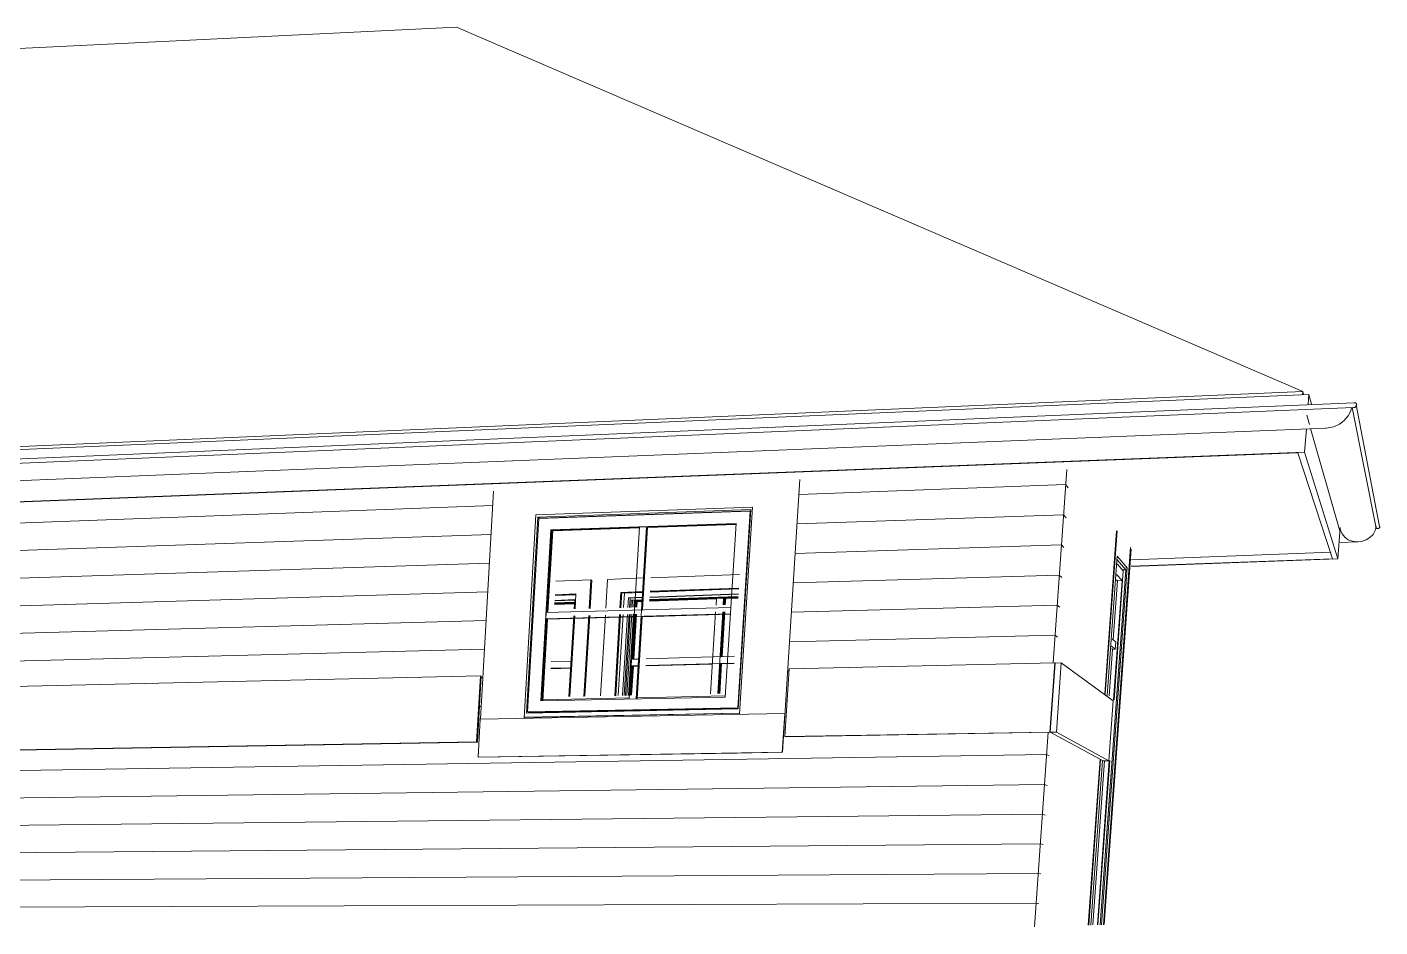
# Model space of a CAD drawing. Header units: inches. Extents: x 205 to 211, y -138 to -29.
# Drawn here: x 205.9148 to 206.198, y -29.2597 to -29.0713 of the extents above; entities that cross this region are included whole.
import ezdxf

# ---------------------------------------------------------------- set-up
doc = ezdxf.new("R2010")
doc.units = ezdxf.units.IN
doc.header["$MEASUREMENT"] = 0
for name, color, linetype, lineweight in [('A-GLAZ', 151, 'Continuous', 13), ('A-ROOF', 132, 'Continuous', 13), ('A-ROOF-OTLN', 132, 'Continuous', 9), ('A-WALL', 113, 'Continuous', 13), ('A-WALL-PATT', 111, 'Continuous', 13)]:
    doc.layers.add(name, color=color, linetype=linetype, lineweight=lineweight)

# ---------------------------------------------------------------- blocks, each defined once
blk = doc.blocks.new('FP_23-Looking North')
at = {"layer": 'A-WALL-PATT', "lineweight": 9}
for p, q in [((206.0764, -29.16915), (206.13219, -29.16711)), ((205.81769, -29.17862), (206.01228, -29.1715)), ((206.076, -29.17533), (206.13175, -29.17343)), ((205.81749, -29.18419), (206.01194, -29.17753)), ((206.0756, -29.18151), (206.13131, -29.17973)), ((205.8173, -29.18975), (206.0116, -29.18355)), ((206.07521, -29.18767), (206.13086, -29.18603)), ((205.8171, -29.1953), (206.01126, -29.18956)), ((206.07481, -29.19383), (206.13042, -29.19231)), ((205.81691, -29.20085), (206.01091, -29.19557)), ((206.07442, -29.19998), (206.12998, -29.19859)), ((205.817, -29.20639), (206.01057, -29.20157)), ((206.07403, -29.20611), (206.07433, -29.20611)), ((206.00985, -29.20756), (206.01023, -29.20756)), ((206.07363, -29.21224), (206.07394, -29.21224)), ((206.00951, -29.21354), (206.00989, -29.21354)), ((206.07324, -29.21837), (206.07354, -29.21836)), ((206.00917, -29.21952), (206.00948, -29.21951)), ((205.83513, -29.2282), (206.12822, -29.22361)), ((205.83155, -29.23379), (206.12778, -29.22985)), ((205.81574, -29.234), (205.82105, -29.23393)), ((205.81555, -29.2395), (206.12734, -29.23607)), ((205.81536, -29.245), (206.1269, -29.24229)), ((205.81516, -29.25049), (206.12646, -29.2485)), ((205.81497, -29.25597), (206.12603, -29.2547))]:
    blk.add_line(p, q, dxfattribs=at)
blk = doc.blocks.new('FP_24-Looking North')
at = {"layer": 'A-WALL-PATT', "lineweight": 9}
for p, q in [((206.13219, -29.16711), (206.13274, -29.16776)), ((206.13175, -29.17343), (206.1323, -29.17403)), ((206.13131, -29.17973), (206.13185, -29.18029)), ((206.13086, -29.18603), (206.13141, -29.18655)), ((206.13042, -29.19231), (206.13097, -29.19279)), ((206.12998, -29.19859), (206.13053, -29.19903)), ((206.12822, -29.22361), (206.12878, -29.22389)), ((206.12778, -29.22985), (206.12835, -29.23008)), ((206.12734, -29.23607), (206.12791, -29.23627)), ((206.1269, -29.24229), (206.12747, -29.24244)), ((206.12646, -29.2485), (206.12704, -29.24861)), ((206.12603, -29.2547), (206.12661, -29.25477))]:
    blk.add_line(p, q, dxfattribs=at)

msp = doc.modelspace()

# ---------------------------------------------------------------- linework, layer by layer
at = {"layer": 'A-GLAZ', "lineweight": 9}
for p, q in [((206.07292, -29.22314), (206.07659, -29.16605)), ((206.01246, -29.16847), (206.00974, -29.21616)), ((206.02132, -29.17343), (206.06668, -29.17181)), ((206.02171, -29.17391), (206.06629, -29.17232)), ((206.06617, -29.17265), (206.02191, -29.17421)), ((206.0663, -29.17257), (206.02218, -29.17413)), ((206.06357, -29.21381), (206.06617, -29.17265)), ((206.06629, -29.17232), (206.06366, -29.21407)), ((206.06668, -29.17181), (206.06395, -29.21511)), ((206.06627, -29.17271), (206.06617, -29.17265)), ((206.01885, -29.21598), (206.02132, -29.17343)), ((206.01933, -29.21494), (206.02171, -29.17391)), ((206.02191, -29.17421), (206.01956, -29.21468)), ((206.02171, -29.17391), (206.02218, -29.17413)), ((206.02218, -29.17413), (206.02217, -29.1742)), ((206.02443, -29.17658), (206.06325, -29.17524)), ((206.04304, -29.176), (206.02457, -29.17664)), ((206.04304, -29.176), (206.02457, -29.17664)), ((206.02457, -29.17664), (206.04304, -29.176)), ((206.02469, -29.1767), (206.04304, -29.17607)), ((206.04304, -29.17614), (206.02484, -29.17677)), ((206.06326, -29.17531), (206.04453, -29.17595)), ((206.06326, -29.17531), (206.04453, -29.17595)), ((206.04453, -29.17595), (206.06326, -29.17531)), ((206.04464, -29.17601), (206.06325, -29.17537)), ((206.06326, -29.17545), (206.04471, -29.17608)), ((206.06325, -29.17524), (206.06097, -29.21158)), ((206.02235, -29.21237), (206.02443, -29.17658)), ((206.02457, -29.17664), (206.02356, -29.19387)), ((206.02457, -29.17664), (206.02356, -29.19387)), ((206.02356, -29.19387), (206.02457, -29.17664)), ((206.02369, -29.19386), (206.02469, -29.1767)), ((206.02484, -29.17677), (206.02384, -29.19386)), ((206.02457, -29.17664), (206.02443, -29.17658)), ((206.02469, -29.1767), (206.02457, -29.17664)), ((206.02457, -29.17664), (206.02484, -29.17677)), ((206.14051, -29.21097), (206.14296, -29.17681)), ((206.1458, -29.1803), (206.14011, -29.25923)), ((206.14509, -29.1845), (206.13971, -29.25925)), ((206.14092, -29.21127), (206.14301, -29.18209)), ((206.14428, -29.18516), (206.14298, -29.18368)), ((206.14299, -29.18286), (206.14477, -29.18491)), ((206.14301, -29.18209), (206.14509, -29.1845)), ((206.14482, -29.18451), (206.14509, -29.1845)), ((206.03281, -29.18706), (206.02549, -29.18734)), ((206.03246, -29.19306), (206.03281, -29.18706)), ((206.03302, -29.1871), (206.03267, -29.19305)), ((206.03302, -29.1871), (206.03281, -29.18706)), ((206.03633, -29.18693), (206.03597, -29.19296)), ((206.04372, -29.18665), (206.03633, -29.18693)), ((206.06396, -29.1859), (206.04539, -29.18659)), ((206.14477, -29.18491), (206.13942, -29.25925)), ((206.14217, -29.19954), (206.14306, -29.18723)), ((206.14217, -29.19954), (206.14306, -29.18723)), ((206.14306, -29.18723), (206.14217, -29.19954)), ((206.14402, -29.1872), (206.14223, -29.21213)), ((206.14234, -29.21221), (206.14428, -29.18516)), ((206.14283, -29.18589), (206.14402, -29.1872)), ((206.14306, -29.18723), (206.14287, -29.18703)), ((206.14306, -29.18723), (206.14287, -29.18703)), ((206.14287, -29.18703), (206.14306, -29.18723)), ((206.14306, -29.18723), (206.14288, -29.18724)), ((206.14288, -29.18724), (206.14306, -29.18723)), ((206.14306, -29.18723), (206.14402, -29.1872)), ((206.14411, -29.18493), (206.14477, -29.18491)), ((206.02532, -29.19016), (206.02971, -29.19)), ((206.02532, -29.19021), (206.02971, -29.19005)), ((206.02971, -29.19005), (206.02532, -29.19021)), ((206.02532, -29.19034), (206.02972, -29.19018)), ((206.02971, -29.19), (206.02953, -29.19314)), ((206.03892, -29.19288), (206.03912, -29.18966)), ((206.03912, -29.18966), (206.04354, -29.1895)), ((206.03912, -29.18966), (206.03932, -29.1897)), ((206.03913, -29.19287), (206.03932, -29.1897)), ((206.03932, -29.1897), (206.03913, -29.19287)), ((206.03932, -29.1897), (206.04355, -29.18955)), ((206.04355, -29.18955), (206.03932, -29.1897)), ((206.03932, -29.1897), (206.03988, -29.1898)), ((206.03985, -29.18982), (206.03966, -29.19285)), ((206.03985, -29.18982), (206.04355, -29.18968)), ((206.04516, -29.19063), (206.06372, -29.18996)), ((206.06372, -29.19004), (206.04516, -29.1907)), ((206.04521, -29.18944), (206.06378, -29.18877)), ((206.04521, -29.18949), (206.06378, -29.18882)), ((206.06378, -29.18882), (206.04521, -29.18949)), ((206.04522, -29.18962), (206.06378, -29.18895)), ((206.02523, -29.19206), (206.02942, -29.19191)), ((206.02524, -29.19186), (206.02942, -29.19171)), ((206.02942, -29.19178), (206.02524, -29.19193)), ((206.02941, -29.19197), (206.02524, -29.19211)), ((206.02524, -29.19216), (206.02941, -29.19201)), ((206.02524, -29.19216), (206.02941, -29.19201)), ((206.02941, -29.19201), (206.02524, -29.19216)), ((206.02941, -29.19206), (206.02524, -29.1922)), ((206.02527, -29.19133), (206.02944, -29.19118)), ((206.02944, -29.19126), (206.02527, -29.1914)), ((206.02944, -29.19118), (206.02932, -29.19314)), ((206.04059, -29.19282), (206.04071, -29.19078)), ((206.04071, -29.19078), (206.04349, -29.19068)), ((206.04103, -29.19084), (206.04071, -29.19078)), ((206.04103, -29.19084), (206.04091, -29.19281)), ((206.04349, -29.19076), (206.04103, -29.19084)), ((206.04116, -29.19281), (206.04125, -29.19129)), ((206.04125, -29.19129), (206.04346, -29.19121)), ((206.04157, -29.19135), (206.04125, -29.19129)), ((206.04157, -29.19135), (206.04149, -29.19279)), ((206.04346, -29.19128), (206.04157, -29.19135)), ((206.04182, -29.19278), (206.04189, -29.19148)), ((206.04189, -29.19148), (206.04345, -29.19142)), ((206.04189, -29.19148), (206.04213, -29.19152)), ((206.04213, -29.19152), (206.04205, -29.19278)), ((206.04346, -29.19147), (206.04213, -29.19152)), ((206.04233, -29.19156), (206.04213, -29.19152)), ((206.04213, -29.19152), (206.04233, -29.19156)), ((206.04225, -29.19277), (206.04233, -29.19156)), ((206.04225, -29.19277), (206.04233, -29.19156)), ((206.04233, -29.19156), (206.04225, -29.19277)), ((206.04233, -29.19156), (206.04346, -29.19152)), ((206.04233, -29.19156), (206.04346, -29.19152)), ((206.04346, -29.19152), (206.04233, -29.19156)), ((206.04254, -29.19159), (206.04233, -29.19156)), ((206.04254, -29.19159), (206.04247, -29.19276)), ((206.04346, -29.19156), (206.04254, -29.19159)), ((206.04512, -29.19136), (206.06368, -29.19071)), ((206.05912, -29.19092), (206.04512, -29.19141)), ((206.04513, -29.19115), (206.06369, -29.1905)), ((206.06369, -29.19057), (206.04513, -29.19122)), ((206.04513, -29.19146), (206.05913, -29.19096)), ((206.04513, -29.19146), (206.05913, -29.19096)), ((206.05913, -29.19096), (206.04513, -29.19146)), ((206.05913, -29.19101), (206.04513, -29.1915)), ((206.06368, -29.19076), (206.06074, -29.19086)), ((206.06093, -29.1909), (206.06369, -29.1908)), ((206.06093, -29.1909), (206.06369, -29.1908)), ((206.06369, -29.1908), (206.06093, -29.1909)), ((206.06369, -29.19085), (206.06105, -29.19094)), ((206.02348, -29.19519), (206.02248, -29.21238)), ((206.02348, -29.19519), (206.02248, -29.21238)), ((206.02248, -29.21238), (206.02348, -29.19519)), ((206.02261, -29.21236), (206.02361, -29.19522)), ((206.02375, -29.19532), (206.02276, -29.21236)), ((206.02924, -29.19458), (206.02824, -29.21148)), ((206.02944, -29.19458), (206.02844, -29.21149)), ((206.03137, -29.21143), (206.03237, -29.1945)), ((206.03258, -29.19449), (206.03158, -29.21142)), ((206.03589, -29.1944), (206.03487, -29.21135)), ((206.03782, -29.21129), (206.03884, -29.19432)), ((206.03802, -29.21129), (206.03904, -29.19431)), ((206.03904, -29.19431), (206.03802, -29.21129)), ((206.03958, -29.1943), (206.03856, -29.21127)), ((206.03948, -29.21125), (206.0405, -29.19427)), ((206.04083, -29.19426), (206.0398, -29.21124)), ((206.04005, -29.21124), (206.04107, -29.19425)), ((206.0414, -29.19424), (206.04037, -29.21123)), ((206.0407, -29.21122), (206.04173, -29.19423)), ((206.04196, -29.19422), (206.04139, -29.20366)), ((206.0416, -29.20365), (206.04217, -29.19422)), ((206.0416, -29.20365), (206.04217, -29.19422)), ((206.04217, -29.19422), (206.0416, -29.20365)), ((206.04238, -29.19421), (206.04181, -29.20364)), ((206.14133, -29.21133), (206.14202, -29.2016)), ((206.14133, -29.21133), (206.14202, -29.2016)), ((206.14202, -29.2016), (206.14133, -29.21133)), ((206.04131, -29.20507), (206.04094, -29.21117)), ((206.04114, -29.21117), (206.04151, -29.20509)), ((206.04114, -29.21117), (206.04151, -29.20509)), ((206.04151, -29.20509), (206.04114, -29.21117)), ((206.04172, -29.20512), (206.04135, -29.21117)), ((206.06097, -29.21158), (206.02235, -29.21237)), ((206.02277, -29.21213), (206.04089, -29.21175)), ((206.04255, -29.21172), (206.06101, -29.21133)), ((206.00967, -29.21622), (206.0734, -29.215)), ((206.01886, -29.2158), (206.06396, -29.21492)), ((206.06397, -29.21496), (206.01902, -29.21582)), ((206.06366, -29.21407), (206.01933, -29.21494)), ((206.01956, -29.21468), (206.06357, -29.21381)), ((206.01969, -29.21471), (206.01956, -29.21468)), ((206.06368, -29.21384), (206.01969, -29.21471)), ((206.01969, -29.21471), (206.06368, -29.21384)), ((206.01997, -29.21478), (206.01969, -29.21471)), ((206.01982, -29.21479), (206.01981, -29.21493)), ((206.06369, -29.21392), (206.01997, -29.21478)), ((206.06357, -29.21381), (206.06368, -29.21384)), ((206.0734, -29.215), (206.07288, -29.22313)), ((206.07346, -29.21492), (206.0734, -29.215)), ((206.00922, -29.22415), (206.00967, -29.21622)), ((206.00967, -29.21622), (206.00975, -29.21615)), ((206.07288, -29.22313), (206.00922, -29.22415)), ((206.0093, -29.22417), (206.00922, -29.22415)), ((206.00928, -29.22417), (206.01838, -29.22402)), ((206.06343, -29.22329), (206.07292, -29.22314)), ((206.13704, -29.25933), (206.13953, -29.22463)), ((206.13747, -29.25932), (206.13995, -29.22485)), ((206.13789, -29.25925), (206.14035, -29.22488)), ((206.13789, -29.25925), (206.14035, -29.22488)), ((206.14035, -29.22488), (206.13789, -29.25925)), ((206.14131, -29.22486), (206.13884, -29.25925)), ((206.13896, -29.25925), (206.14143, -29.22486))]:
    msp.add_line(p, q, dxfattribs=at)
at = {"layer": 'A-GLAZ'}
for p, q in [((206.04304, -29.17597), (206.04086, -29.21199)), ((206.04228, -29.21196), (206.04446, -29.17592)), ((206.04446, -29.17592), (206.04304, -29.17597)), ((206.04453, -29.17595), (206.04348, -29.19332)), ((206.0435, -29.19332), (206.04455, -29.17596)), ((206.04462, -29.176), (206.04357, -29.19331)), ((206.04359, -29.19331), (206.04464, -29.17601)), ((206.04471, -29.17605), (206.04366, -29.19331)), ((206.04446, -29.17592), (206.04453, -29.17595)), ((206.04455, -29.17596), (206.04462, -29.176)), ((206.04464, -29.17601), (206.04471, -29.17605)), ((206.06215, -29.1928), (206.02348, -29.19387)), ((206.05912, -29.19089), (206.05904, -29.19231)), ((206.06062, -29.19084), (206.05912, -29.19089)), ((206.06054, -29.19226), (206.06062, -29.19084)), ((206.06062, -29.19084), (206.06074, -29.19086)), ((206.06074, -29.19086), (206.06065, -29.19226)), ((206.06069, -29.19226), (206.06078, -29.19087)), ((206.06078, -29.19087), (206.0609, -29.19089)), ((206.0609, -29.19089), (206.06081, -29.19225)), ((206.06085, -29.19225), (206.06093, -29.1909)), ((206.06093, -29.1909), (206.06105, -29.19092)), ((206.06105, -29.19092), (206.06097, -29.19225)), ((206.02348, -29.19387), (206.02341, -29.19519)), ((206.02341, -29.19519), (206.06207, -29.19414)), ((206.02348, -29.19522), (206.02341, -29.19519)), ((206.04187, -29.19472), (206.02348, -29.19522)), ((206.02351, -29.19523), (206.04187, -29.19473)), ((206.02358, -29.19526), (206.02351, -29.19523)), ((206.04187, -29.19476), (206.02358, -29.19526)), ((206.02361, -29.19527), (206.04187, -29.19477)), ((206.02368, -29.19529), (206.02361, -29.19527)), ((206.04188, -29.1948), (206.02368, -29.19529)), ((206.0434, -29.19465), (206.04235, -29.21196)), ((206.04237, -29.21196), (206.04342, -29.19464)), ((206.04349, -29.19468), (206.04244, -29.21195)), ((206.04246, -29.21195), (206.04351, -29.19468)), ((206.04358, -29.19472), (206.04253, -29.21195)), ((206.06207, -29.19417), (206.04339, -29.19468)), ((206.04342, -29.19469), (206.06207, -29.19418)), ((206.06207, -29.19421), (206.04348, -29.19471)), ((206.04351, -29.19472), (206.06207, -29.19422)), ((206.06207, -29.19425), (206.04358, -29.19475)), ((206.05894, -29.19376), (206.05788, -29.21087)), ((206.05937, -29.21083), (206.06044, -29.19372)), ((206.06056, -29.19372), (206.05997, -29.20311)), ((206.06001, -29.20311), (206.0606, -29.19372)), ((206.06072, -29.19371), (206.06013, -29.20311)), ((206.06017, -29.2031), (206.06076, -29.19371)), ((206.06088, -29.19371), (206.06029, -29.2031)), ((206.14183, -29.20093), (206.14258, -29.20158)), ((206.14202, -29.2016), (206.14184, -29.20143)), ((206.14268, -29.20009), (206.14191, -29.19939)), ((206.14258, -29.20158), (206.14202, -29.2016)), ((206.14258, -29.20158), (206.14268, -29.20009)), ((206.0287, -29.20403), (206.02453, -29.20416)), ((206.04127, -29.20366), (206.04119, -29.20507)), ((206.04272, -29.20362), (206.04127, -29.20366)), ((206.0443, -29.20499), (206.06282, -29.20445)), ((206.06291, -29.20303), (206.04438, -29.20357)), ((206.05989, -29.20454), (206.05949, -29.21083)), ((206.05953, -29.21083), (206.05992, -29.20453)), ((206.06004, -29.20456), (206.05965, -29.21083)), ((206.05969, -29.21083), (206.06008, -29.20456)), ((206.06282, -29.20447), (206.05988, -29.20456)), ((206.05992, -29.20456), (206.06282, -29.20448)), ((206.06282, -29.2045), (206.06004, -29.20458)), ((206.06008, -29.20459), (206.06282, -29.20451)), ((206.06283, -29.20453), (206.06019, -29.20461)), ((206.02445, -29.20556), (206.02861, -29.20544)), ((206.02861, -29.20546), (206.02445, -29.20558)), ((206.02445, -29.20559), (206.02861, -29.20547)), ((206.02445, -29.20561), (206.02862, -29.20549)), ((206.02862, -29.20549), (206.02445, -29.20561)), ((206.02862, -29.20552), (206.02445, -29.20564)), ((206.04119, -29.20507), (206.04263, -29.20503)), ((206.04131, -29.20509), (206.04119, -29.20507)), ((206.04263, -29.20506), (206.04131, -29.20509)), ((206.04135, -29.2051), (206.04263, -29.20506)), ((206.04147, -29.20512), (206.04135, -29.2051)), ((206.04263, -29.20508), (206.04147, -29.20512)), ((206.04151, -29.20512), (206.04263, -29.20509)), ((206.04163, -29.20514), (206.04151, -29.20512)), ((206.04264, -29.20511), (206.04163, -29.20514)), ((206.05827, -29.20461), (206.0443, -29.20501)), ((206.0443, -29.20501), (206.05827, -29.20461)), ((206.05827, -29.20463), (206.0443, -29.20504)), ((206.0443, -29.20504), (206.05827, -29.20464)), ((206.05827, -29.20466), (206.0443, -29.20507)), ((206.06019, -29.20459), (206.0598, -29.21082))]:
    msp.add_line(p, q, dxfattribs=at)
at = {"layer": 'A-ROOF'}
for p, q in [((206.00472, -29.07131), (205.8924, -29.07677)), ((206.00472, -29.07131), (206.18182, -29.14758)), ((205.84658, -29.162), (206.18182, -29.14758)), ((206.18177, -29.1483), (206.18182, -29.14758)), ((206.18182, -29.14758), (206.18202, -29.14827))]:
    msp.add_line(p, q, dxfattribs=at)
at = {"layer": 'A-ROOF-OTLN'}
for p, q in [((205.84758, -29.1626), (206.18313, -29.14825)), ((205.85291, -29.16423), (206.19265, -29.14996)), ((206.18313, -29.14825), (206.18297, -29.15034)), ((206.18313, -29.14825), (206.18367, -29.15024)), ((206.19305, -29.15037), (206.19792, -29.17586)), ((206.19248, -29.15099), (205.85282, -29.16513)), ((206.18322, -29.15452), (206.18267, -29.15259)), ((206.19723, -29.1762), (206.1922, -29.15099)), ((206.18676, -29.15528), (205.84954, -29.16882)), ((206.18259, -29.15541), (206.18221, -29.16033)), ((206.18954, -29.17656), (206.18347, -29.15537)), ((206.18084, -29.16048), (205.84614, -29.17331)), ((206.18221, -29.16033), (205.84694, -29.1732)), ((206.18805, -29.18262), (206.18084, -29.16048)), ((206.18917, -29.18264), (206.18221, -29.16033)), ((206.18967, -29.17611), (206.18917, -29.18264)), ((206.1971, -29.1762), (206.19723, -29.1762)), ((206.19712, -29.17615), (206.19723, -29.17615)), ((206.19717, -29.17588), (206.19719, -29.1758)), ((206.19753, -29.17629), (206.19707, -29.17631)), ((206.14599, -29.18282), (206.18776, -29.18125)), ((206.19341, -29.1791), (206.18946, -29.17925)), ((206.14589, -29.18418), (206.18805, -29.18262)), ((206.14589, -29.18423), (206.18917, -29.18264))]:
    msp.add_line(p, q, dxfattribs=at)
for points in [[(206.19245, -29.15099, 0), (206.19259, -29.15098, 0), (206.19274, -29.15093, 0), (206.19287, -29.15085, 0), (206.19298, -29.15075, 0), (206.19307, -29.15063, 0), (206.19312, -29.1505, 0), (206.19314, -29.15037, 0), (206.19312, -29.15024, 0), (206.19307, -29.15013, 0), (206.19298, -29.15004, 0), (206.19287, -29.14998, 0), (206.19273, -29.14995, 0), (206.19259, -29.14996, 0)], [(206.19266, -29.14995, 0), (206.19273, -29.14995, 0), (206.19287, -29.14998, 0), (206.19298, -29.15004, 0), (206.19307, -29.15013, 0), (206.19312, -29.15024, 0), (206.19314, -29.15037, 0), (206.19312, -29.1505, 0), (206.19307, -29.15063, 0), (206.19298, -29.15075, 0), (206.19287, -29.15085, 0), (206.19274, -29.15093, 0), (206.19259, -29.15098, 0), (206.19245, -29.15099, 0)], [(206.19205, -29.151, 0), (206.19187, -29.15163, 0), (206.19133, -29.1527, 0), (206.19052, -29.15365, 0), (206.18951, -29.15443, 0), (206.18836, -29.15497, 0), (206.18715, -29.15524, 0), (206.18662, -29.15527, 0)], [(206.18715, -29.15524, 0), (206.18836, -29.15497, 0), (206.18951, -29.15443, 0), (206.19052, -29.15365, 0), (206.19133, -29.1527, 0), (206.19187, -29.15163, 0), (206.19205, -29.151, 0)], [(206.19717, -29.17588, 0), (206.19698, -29.17673, 0), (206.19655, -29.17751, 0), (206.1959, -29.17818, 0), (206.19509, -29.17869, 0), (206.19416, -29.179, 0), (206.19319, -29.1791, 0), (206.19223, -29.17897, 0), (206.19135, -29.17863, 0), (206.19062, -29.1781, 0), (206.19008, -29.17741, 0), (206.18976, -29.17661, 0), (206.18974, -29.17648, 0)], [(206.18976, -29.17661, 0), (206.19008, -29.17741, 0), (206.19062, -29.1781, 0), (206.19135, -29.17863, 0), (206.19223, -29.17897, 0), (206.19319, -29.1791, 0), (206.19416, -29.179, 0), (206.19509, -29.17869, 0), (206.1959, -29.17818, 0), (206.19655, -29.17751, 0), (206.19698, -29.17673, 0), (206.19717, -29.17588, 0)], [(206.19799, -29.17584, 0), (206.19799, -29.17587, 0), (206.19798, -29.17597, 0), (206.19794, -29.17607, 0), (206.19787, -29.17615, 0), (206.19778, -29.17622, 0), (206.19767, -29.17626, 0), (206.19755, -29.17629, 0), (206.19744, -29.17628, 0), (206.19733, -29.17625, 0), (206.19723, -29.1762, 0)], [(206.19723, -29.1762, 0), (206.19733, -29.17625, 0), (206.19744, -29.17628, 0), (206.19755, -29.17629, 0), (206.19767, -29.17626, 0), (206.19778, -29.17622, 0), (206.19787, -29.17615, 0), (206.19794, -29.17607, 0), (206.19798, -29.17597, 0), (206.19799, -29.17587, 0)]]:
    msp.add_polyline3d(points, dxfattribs=at)
at = {"layer": 'A-WALL'}
for p, q in [((206.12957, -29.20441), (206.13242, -29.16395)), ((206.14042, -29.21089), (206.14287, -29.17681)), ((206.14594, -29.18059), (206.14027, -29.25922)), ((206.12993, -29.20441), (206.07435, -29.20567)), ((206.12891, -29.21889), (206.12993, -29.20441)), ((206.13, -29.20446), (206.12898, -29.21893)), ((206.12898, -29.21893), (206.13, -29.20446)), ((206.12993, -29.20441), (206.13, -29.20446)), ((206.13, -29.20446), (206.1313, -29.20443)), ((206.1313, -29.20443), (206.13027, -29.2189)), ((206.14213, -29.21235), (206.1313, -29.20443)), ((206.00971, -29.20714), (205.82286, -29.2114)), ((206.00892, -29.22097), (206.00971, -29.20714)), ((206.00987, -29.20719), (206.00908, -29.22101)), ((206.00971, -29.20714), (206.00987, -29.20719)), ((206.07435, -29.20567), (206.07344, -29.21985)), ((206.14122, -29.22494), (206.14213, -29.21235)), ((205.83753, -29.22395), (206.00892, -29.22097)), ((206.00908, -29.22101), (205.83753, -29.22399)), ((206.00908, -29.22101), (206.00892, -29.22097)), ((206.07344, -29.21985), (206.12891, -29.21889)), ((206.07356, -29.21989), (206.07344, -29.21985)), ((206.12898, -29.21893), (206.07356, -29.21989)), ((206.12567, -29.2597), (206.12855, -29.21889)), ((206.12898, -29.21893), (206.12891, -29.21889)), ((206.12898, -29.21893), (206.13027, -29.2189)), ((206.14009, -29.22496), (206.12898, -29.21893)), ((206.13027, -29.2189), (206.14122, -29.22494)), ((206.06344, -29.2233), (206.01839, -29.22402)), ((206.13695, -29.25933), (206.13944, -29.22457)), ((206.14009, -29.22496), (206.14122, -29.22494))]:
    msp.add_line(p, q, dxfattribs=at)

# ---------------------------------------------------------------- block references
at = {"layer": 'A-WALL', "lineweight": 9}
for name in ['FP_23-Looking North', 'FP_24-Looking North']:
    msp.add_blockref(name, (0, 0), dxfattribs=at)

doc.saveas('drawing.dxf')
